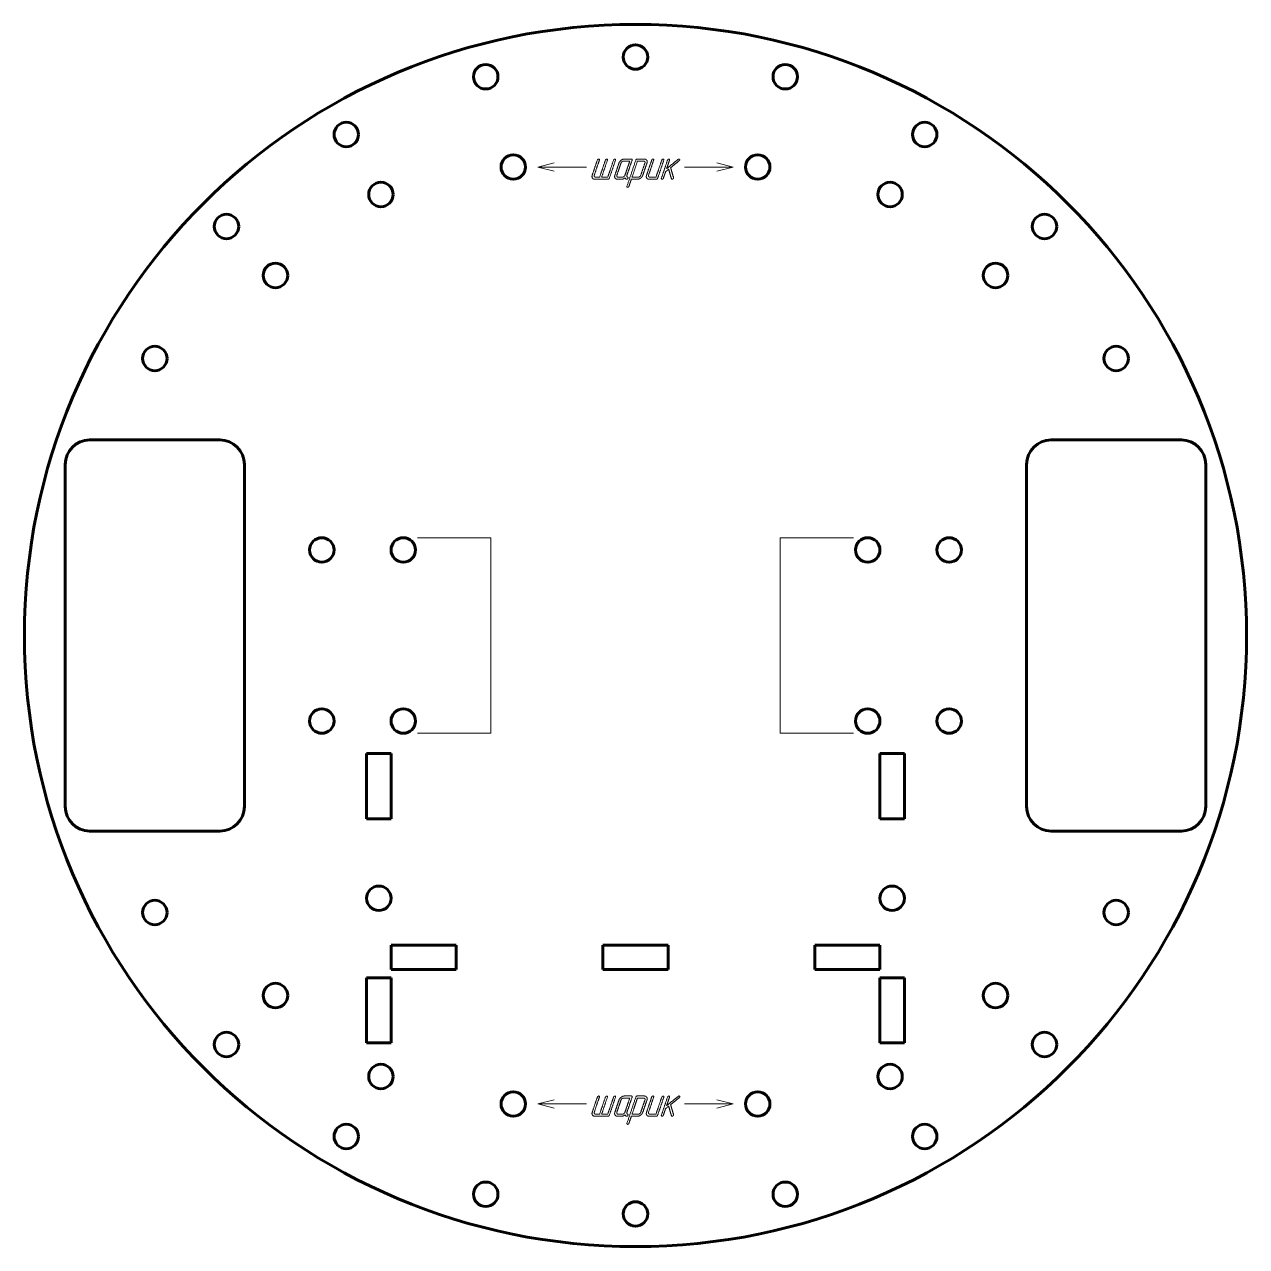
# Model space of a CAD drawing. Header units: millimetres. Extents: x -75 to 75, y -75 to 75.
import ezdxf

# ---------------------------------------------------------------- set-up
doc = ezdxf.new("R2010")
doc.units = ezdxf.units.MM
doc.linetypes.add('K5LT_BASIC', pattern=[0])
doc.linetypes.add('K5LT_THIN', pattern=[0])

# ---------------------------------------------------------------- blocks, each defined once
blk = doc.blocks.new('U0')
at = {"color": 143, "linetype": 'K5LT_BASIC', "lineweight": 60, "true_color": 0x33acca}
for p, q in [((-67, 24), (-51, 24)), ((-70, -21), (-70, 21)), ((-48, 21), (-48, -21)), ((-51, -24), (-67, -24))]:
    blk.add_line(p, q, dxfattribs=at)
for centre, start, end in [((-67, 21), 90, 180), ((-51, 21), 0, 90), ((-67, -21), 180, 270), ((-51, -21), 270, 0)]:
    blk.add_arc(centre, 3, start, end, dxfattribs=at)
blk = doc.blocks.new('U1')
at = {"color": 143, "linetype": 'K5LT_BASIC', "lineweight": 60, "true_color": 0x33acca}
for p, q in [((51, 24), (67, 24)), ((48, -21), (48, 21)), ((70, 21), (70, -21)), ((67, -24), (51, -24))]:
    blk.add_line(p, q, dxfattribs=at)
for centre, start, end in [((51, 21), 90, 180), ((67, 21), 0, 90), ((51, -21), 180, 270), ((67, -21), 270, 0)]:
    blk.add_arc(centre, 3, start, end, dxfattribs=at)
blk = doc.blocks.new('U2')
at = {"color": 7, "linetype": 'K5LT_THIN', "lineweight": 18, "true_color": 0xffffff}
for p, q in [((-10, 58), (-12, 57.5)), ((-10, 57), (-12, 57.5)), ((-6, 57.5), (-12, 57.5)), ((6, 57.5), (12, 57.5)), ((10, 58), (12, 57.5)), ((10, 57), (12, 57.5))]:
    blk.add_line(p, q, dxfattribs=at)
for points, knots in [([(-4.16, 56.25), (-3.78, 56.25), (-3.41, 56.25), (-3.05, 57.3), (-2.69, 58.36), (-2.68, 58.4), (-2.63, 58.44), (-2.58, 58.48), (-2.53, 58.48), (-2.48, 58.48), (-2.45, 58.45), (-2.43, 58.42), (-2.45, 58.36), (-2.83, 57.24), (-3.21, 56.12), (-3.25, 56), (-3.37, 56), (-4.18, 56), (-4.98, 56), (-5.19, 56), (-5.29, 56.14), (-5.38, 56.29), (-5.31, 56.5), (-5, 57.43), (-4.68, 58.36), (-4.67, 58.4), (-4.61, 58.44), (-4.56, 58.48), (-4.51, 58.48), (-4.47, 58.48), (-4.44, 58.45), (-4.41, 58.42), (-4.43, 58.36), (-4.75, 57.43), (-5.06, 56.5), (-5.1, 56.39), (-5.05, 56.32), (-5, 56.25), (-4.9, 56.25), (-4.65, 56.25), (-4.4, 56.25), (-4.05, 57.3), (-3.69, 58.36), (-3.67, 58.4), (-3.62, 58.44), (-3.57, 58.48), (-3.52, 58.48), (-3.48, 58.48), (-3.45, 58.45), (-3.42, 58.42), (-3.44, 58.36), (-3.8, 57.3), (-4.16, 56.25)], [0, 0, 0, 1.057664, 1.057664, 4.219704, 4.219704, 4.369866, 4.369866, 4.528322, 4.528322, 4.645552, 4.645552, 4.782934, 4.782934, 8.130396, 8.130396, 8.448046, 8.448046, 10.737508, 10.737508, 11.235618, 11.235618, 11.755477, 11.755477, 14.544996, 14.544996, 14.695116, 14.695116, 14.853561, 14.853561, 14.970803, 14.970803, 15.108209, 15.108209, 17.898263, 17.898263, 18.158235, 18.158235, 18.407529, 18.407529, 19.112654, 19.112654, 22.274694, 22.274694, 22.424856, 22.424856, 22.583312, 22.583312, 22.700554, 22.700554, 22.83796, 22.83796, 26, 26, 26]), ([(-0.96, 56.24), (-0.89, 56.21), (-0.92, 56.12), (-0.93, 56.07), (-0.98, 56.03), (-1.02, 55.99), (-1.08, 55.99), (-1.1, 56), (-1.12, 56), (-1.17, 56.01), (-1.22, 56.07), (-1.23, 56.08), (-1.28, 56.17), (-1.48, 56), (-1.71, 56), (-1.96, 56), (-2.21, 56), (-2.41, 56), (-2.51, 56.14), (-2.6, 56.29), (-2.53, 56.5), (-2.28, 57.24), (-2.03, 57.98), (-1.96, 58.17), (-1.77, 58.33), (-1.58, 58.48), (-1.36, 58.48), (-0.93, 58.48), (-0.5, 58.48), (-0.37, 58.48), (-0.41, 58.36), (-0.73, 57.43), (-1.05, 56.5), (-1.07, 56.42), (-1.05, 56.34), (-1.04, 56.28), (-0.96, 56.24)], [0, 0, 0, 0.320922, 0.320922, 0.575679, 0.575679, 0.811949, 0.811949, 0.906706, 0.906706, 1.173061, 1.173061, 1.435816, 1.435816, 2.479845, 2.479845, 3.582791, 3.582791, 4.362691, 4.362691, 5.17685, 5.17685, 8.671871, 8.671871, 9.634357, 9.634357, 10.621995, 10.621995, 12.551857, 12.551857, 12.969546, 12.969546, 17.340165, 17.340165, 17.692317, 17.692317, 18, 18, 18]), ([(-1.29, 56.5), (-1, 57.36), (-0.7, 58.23), (-1.08, 58.23), (-1.45, 58.23), (-1.55, 58.23), (-1.65, 58.16), (-1.74, 58.09), (-1.78, 57.98), (-2.03, 57.24), (-2.29, 56.5), (-2.32, 56.39), (-2.27, 56.32), (-2.23, 56.25), (-2.12, 56.25), (-1.87, 56.25), (-1.63, 56.25), (-1.52, 56.25), (-1.43, 56.32), (-1.33, 56.39), (-1.29, 56.5)], [0, 0, 0, 3.116392, 3.116392, 4.380961, 4.380961, 4.749307, 4.749307, 5.128759, 5.128759, 7.799954, 7.799954, 8.111059, 8.111059, 8.409156, 8.409156, 9.252202, 9.252202, 9.620549, 9.620549, 10, 10, 10]), ([(-0.51, 56), (-0.66, 55.56), (-0.8, 55.13), (-0.82, 55.09), (-0.87, 55.05), (-0.93, 55.01), (-0.97, 55.01), (-1.02, 55.01), (-1.04, 55.04), (-1.07, 55.07), (-1.05, 55.13), (-0.5, 56.74), (0.04, 58.36), (0.09, 58.48), (0.21, 58.48), (0.64, 58.48), (1.08, 58.48), (1.28, 58.48), (1.38, 58.34), (1.48, 58.2), (1.41, 57.99), (1.15, 57.24), (0.9, 56.5), (0.83, 56.29), (0.64, 56.14), (0.44, 56), (0.24, 56), (-0.14, 56), (-0.51, 56)], [0, 0, 0, 1.316921, 1.316921, 1.475452, 1.475452, 1.629805, 1.629805, 1.748726, 1.748726, 1.888076, 1.888076, 6.79204, 6.79204, 7.114136, 7.114136, 8.367494, 8.367494, 8.864778, 8.864778, 9.391238, 9.391238, 11.658137, 11.658137, 12.299696, 12.299696, 12.924924, 12.924924, 14, 14, 14]), ([(-0.43, 56.25), (-0.05, 56.25), (0.32, 56.25), (0.42, 56.25), (0.52, 56.32), (0.62, 56.39), (0.65, 56.5), (0.9, 57.24), (1.16, 57.99), (1.19, 58.09), (1.15, 58.16), (1.1, 58.23), (1, 58.23), (0.62, 58.23), (0.25, 58.23), (-0.09, 57.24), (-0.43, 56.25)], [0, 0, 0, 1.002582, 1.002582, 1.289489, 1.289489, 1.591297, 1.591297, 3.705158, 3.705158, 3.947624, 3.947624, 4.180074, 4.180074, 5.182656, 5.182656, 8, 8, 8]), ([(2.72, 56.12), (2.68, 56), (2.55, 56), (2.12, 56), (1.68, 56), (1.47, 56), (1.38, 56.14), (1.28, 56.29), (1.36, 56.5), (1.67, 57.43), (1.99, 58.36), (2, 58.4), (2.05, 58.44), (2.1, 58.48), (2.15, 58.48), (2.2, 58.48), (2.23, 58.45), (2.26, 58.42), (2.24, 58.36), (1.92, 57.43), (1.6, 56.5), (1.57, 56.39), (1.62, 56.32), (1.66, 56.25), (1.77, 56.25), (2.14, 56.25), (2.51, 56.25), (2.87, 57.3), (3.23, 58.36), (3.24, 58.4), (3.29, 58.44), (3.34, 58.48), (3.39, 58.48), (3.44, 58.48), (3.47, 58.45), (3.5, 58.42), (3.48, 58.36), (3.1, 57.24), (2.72, 56.12)], [0, 0, 0, 0.347788, 0.347788, 1.697264, 1.697264, 2.242577, 2.242577, 2.811874, 2.811874, 5.86684, 5.86684, 6.031245, 6.031245, 6.204768, 6.204768, 6.333166, 6.333166, 6.483647, 6.483647, 9.539198, 9.539198, 9.823891, 9.823891, 10.096751, 10.096751, 11.254238, 11.254238, 14.717173, 14.717173, 14.881624, 14.881624, 15.055159, 15.055159, 15.183544, 15.183544, 15.333999, 15.333999, 19, 19, 19]), ([(4.31, 57.42), (4.49, 56.81), (4.67, 56.19), (4.67, 56.16), (4.66, 56.12), (4.65, 56.08), (4.59, 56.03), (4.54, 56), (4.49, 56), (4.46, 56), (4.44, 56.01), (4.42, 56.02), (4.41, 56.06), (4.24, 56.64), (4.07, 57.23), (3.88, 57.08), (3.7, 56.93), (3.56, 56.53), (3.42, 56.12), (3.4, 56.06), (3.36, 56.03), (3.31, 56), (3.26, 56), (3.24, 56), (3.18, 56.03), (3.15, 56.06), (3.18, 56.12), (3.56, 57.24), (3.93, 58.36), (3.95, 58.4), (4, 58.44), (4.05, 58.48), (4.1, 58.48), (4.15, 58.48), (4.17, 58.45), (4.2, 58.42), (4.18, 58.36), (4, 57.83), (3.82, 57.3), (4.53, 57.87), (5.24, 58.44), (5.29, 58.48), (5.34, 58.48), (5.39, 58.48), (5.42, 58.44), (5.44, 58.4), (5.43, 58.35), (5.41, 58.3), (5.36, 58.27), (4.84, 57.85), (4.31, 57.42)], [0, 0, 0, 2.659042, 2.659042, 2.803334, 2.803334, 3.036693, 3.036693, 3.261292, 3.261292, 3.370145, 3.370145, 3.482648, 3.482648, 6.013395, 6.013395, 7.004882, 7.004882, 8.767795, 8.767795, 9.010465, 9.010465, 9.22815, 9.22815, 9.399492, 9.399492, 9.604397, 9.604397, 14.486888, 14.486888, 14.705848, 14.705848, 14.93695, 14.93695, 15.107937, 15.107937, 15.308388, 15.308388, 17.614235, 17.614235, 21.364286, 21.364286, 21.6089, 21.6089, 21.78589, 21.78589, 21.982779, 21.982779, 22.204605, 22.204605, 25, 25, 25])]:
    blk.add_open_spline(points, degree=2, knots=knots, dxfattribs=at)
blk = doc.blocks.new('U3')
at = {"color": 7, "linetype": 'K5LT_THIN', "lineweight": 18, "true_color": 0xffffff}
for p, q in [((-10, -57), (-12, -57.5)), ((-10, -58), (-12, -57.5)), ((-6, -57.5), (-12, -57.5)), ((6, -57.5), (12, -57.5)), ((10, -57), (12, -57.5)), ((10, -58), (12, -57.5))]:
    blk.add_line(p, q, dxfattribs=at)
for points, knots in [([(-4.16, -58.76), (-3.78, -58.76), (-3.41, -58.76), (-3.05, -57.7), (-2.69, -56.65), (-2.68, -56.61), (-2.63, -56.57), (-2.58, -56.52), (-2.53, -56.52), (-2.48, -56.52), (-2.45, -56.56), (-2.43, -56.59), (-2.45, -56.65), (-2.83, -57.76), (-3.21, -58.88), (-3.25, -59), (-3.37, -59), (-4.18, -59), (-4.98, -59), (-5.19, -59), (-5.29, -58.86), (-5.38, -58.72), (-5.31, -58.51), (-5, -57.58), (-4.68, -56.65), (-4.67, -56.61), (-4.61, -56.57), (-4.56, -56.52), (-4.51, -56.52), (-4.47, -56.52), (-4.44, -56.56), (-4.41, -56.59), (-4.43, -56.65), (-4.75, -57.58), (-5.06, -58.51), (-5.1, -58.61), (-5.05, -58.68), (-5, -58.76), (-4.9, -58.76), (-4.65, -58.76), (-4.4, -58.76), (-4.05, -57.7), (-3.69, -56.65), (-3.67, -56.61), (-3.62, -56.57), (-3.57, -56.52), (-3.52, -56.52), (-3.48, -56.52), (-3.45, -56.56), (-3.42, -56.59), (-3.44, -56.65), (-3.8, -57.7), (-4.16, -58.76)], [0, 0, 0, 1.057664, 1.057664, 4.219704, 4.219704, 4.369866, 4.369866, 4.528322, 4.528322, 4.645552, 4.645552, 4.782934, 4.782934, 8.130396, 8.130396, 8.448046, 8.448046, 10.737508, 10.737508, 11.235618, 11.235618, 11.755477, 11.755477, 14.544996, 14.544996, 14.695116, 14.695116, 14.853561, 14.853561, 14.970803, 14.970803, 15.108209, 15.108209, 17.898263, 17.898263, 18.158235, 18.158235, 18.407529, 18.407529, 19.112654, 19.112654, 22.274694, 22.274694, 22.424856, 22.424856, 22.583312, 22.583312, 22.700554, 22.700554, 22.83796, 22.83796, 26, 26, 26]), ([(-0.96, -58.77), (-0.89, -58.8), (-0.92, -58.88), (-0.93, -58.94), (-0.98, -58.97), (-1.02, -59.01), (-1.08, -59.01), (-1.1, -59.01), (-1.12, -59), (-1.17, -58.99), (-1.22, -58.93), (-1.23, -58.92), (-1.28, -58.84), (-1.48, -59), (-1.71, -59), (-1.96, -59), (-2.21, -59), (-2.41, -59), (-2.51, -58.86), (-2.6, -58.72), (-2.53, -58.51), (-2.28, -57.76), (-2.03, -57.02), (-1.96, -56.83), (-1.77, -56.68), (-1.58, -56.52), (-1.36, -56.52), (-0.93, -56.52), (-0.5, -56.52), (-0.37, -56.52), (-0.41, -56.65), (-0.73, -57.58), (-1.05, -58.51), (-1.07, -58.58), (-1.05, -58.66), (-1.04, -58.72), (-0.96, -58.77)], [0, 0, 0, 0.320922, 0.320922, 0.575679, 0.575679, 0.811949, 0.811949, 0.906706, 0.906706, 1.173061, 1.173061, 1.435816, 1.435816, 2.479845, 2.479845, 3.582791, 3.582791, 4.362691, 4.362691, 5.17685, 5.17685, 8.671871, 8.671871, 9.634357, 9.634357, 10.621995, 10.621995, 12.551857, 12.551857, 12.969546, 12.969546, 17.340165, 17.340165, 17.692317, 17.692317, 18, 18, 18]), ([(-1.29, -58.51), (-1, -57.64), (-0.7, -56.77), (-1.08, -56.77), (-1.45, -56.77), (-1.55, -56.77), (-1.65, -56.84), (-1.74, -56.91), (-1.78, -57.02), (-2.03, -57.76), (-2.29, -58.51), (-2.32, -58.61), (-2.27, -58.68), (-2.23, -58.76), (-2.12, -58.76), (-1.87, -58.76), (-1.63, -58.76), (-1.52, -58.76), (-1.43, -58.68), (-1.33, -58.61), (-1.29, -58.51)], [0, 0, 0, 3.116392, 3.116392, 4.380961, 4.380961, 4.749307, 4.749307, 5.128759, 5.128759, 7.799954, 7.799954, 8.111059, 8.111059, 8.409156, 8.409156, 9.252202, 9.252202, 9.620549, 9.620549, 10, 10, 10]), ([(-0.51, -59.01), (-0.66, -59.44), (-0.8, -59.87), (-0.82, -59.92), (-0.87, -59.96), (-0.93, -60), (-0.97, -60), (-1.02, -60), (-1.04, -59.96), (-1.07, -59.93), (-1.05, -59.87), (-0.5, -58.26), (0.04, -56.65), (0.09, -56.52), (0.21, -56.52), (0.64, -56.52), (1.08, -56.52), (1.28, -56.52), (1.38, -56.67), (1.48, -56.81), (1.41, -57.02), (1.15, -57.76), (0.9, -58.51), (0.83, -58.71), (0.64, -58.86), (0.44, -59.01), (0.24, -59.01), (-0.14, -59.01), (-0.51, -59.01)], [0, 0, 0, 1.316921, 1.316921, 1.475452, 1.475452, 1.629805, 1.629805, 1.748726, 1.748726, 1.888076, 1.888076, 6.79204, 6.79204, 7.114136, 7.114136, 8.367494, 8.367494, 8.864778, 8.864778, 9.391238, 9.391238, 11.658137, 11.658137, 12.299696, 12.299696, 12.924924, 12.924924, 14, 14, 14]), ([(-0.43, -58.76), (-0.05, -58.76), (0.32, -58.76), (0.42, -58.76), (0.52, -58.68), (0.62, -58.61), (0.65, -58.51), (0.9, -57.76), (1.16, -57.02), (1.19, -56.91), (1.15, -56.84), (1.1, -56.77), (1, -56.77), (0.62, -56.77), (0.25, -56.77), (-0.09, -57.76), (-0.43, -58.76)], [0, 0, 0, 1.002582, 1.002582, 1.289489, 1.289489, 1.591297, 1.591297, 3.705158, 3.705158, 3.947624, 3.947624, 4.180074, 4.180074, 5.182656, 5.182656, 8, 8, 8]), ([(2.72, -58.88), (2.68, -59), (2.55, -59), (2.12, -59), (1.68, -59), (1.47, -59), (1.38, -58.86), (1.28, -58.72), (1.36, -58.51), (1.67, -57.58), (1.99, -56.65), (2, -56.61), (2.05, -56.57), (2.1, -56.52), (2.15, -56.52), (2.2, -56.52), (2.23, -56.56), (2.26, -56.59), (2.24, -56.65), (1.92, -57.58), (1.6, -58.51), (1.57, -58.61), (1.62, -58.68), (1.66, -58.76), (1.77, -58.76), (2.14, -58.76), (2.51, -58.76), (2.87, -57.7), (3.23, -56.65), (3.24, -56.61), (3.29, -56.57), (3.34, -56.52), (3.39, -56.52), (3.44, -56.52), (3.47, -56.56), (3.5, -56.59), (3.48, -56.65), (3.1, -57.76), (2.72, -58.88)], [0, 0, 0, 0.347788, 0.347788, 1.697264, 1.697264, 2.242577, 2.242577, 2.811874, 2.811874, 5.86684, 5.86684, 6.031245, 6.031245, 6.204768, 6.204768, 6.333166, 6.333166, 6.483647, 6.483647, 9.539198, 9.539198, 9.823891, 9.823891, 10.096751, 10.096751, 11.254238, 11.254238, 14.717173, 14.717173, 14.881624, 14.881624, 15.055159, 15.055159, 15.183544, 15.183544, 15.333999, 15.333999, 19, 19, 19]), ([(4.31, -57.58), (4.49, -58.2), (4.67, -58.81), (4.67, -58.85), (4.66, -58.88), (4.65, -58.93), (4.59, -58.97), (4.54, -59), (4.49, -59), (4.46, -59), (4.44, -58.99), (4.42, -58.98), (4.41, -58.95), (4.24, -58.36), (4.07, -57.77), (3.88, -57.92), (3.7, -58.07), (3.56, -58.48), (3.42, -58.88), (3.4, -58.94), (3.36, -58.97), (3.31, -59), (3.26, -59), (3.24, -59), (3.18, -58.97), (3.15, -58.94), (3.18, -58.88), (3.56, -57.76), (3.93, -56.65), (3.95, -56.61), (4, -56.57), (4.05, -56.52), (4.1, -56.52), (4.15, -56.52), (4.17, -56.56), (4.2, -56.59), (4.18, -56.65), (4, -57.17), (3.82, -57.7), (4.53, -57.13), (5.24, -56.57), (5.29, -56.52), (5.34, -56.52), (5.39, -56.52), (5.42, -56.56), (5.44, -56.6), (5.43, -56.65), (5.41, -56.7), (5.36, -56.74), (4.84, -57.16), (4.31, -57.58)], [0, 0, 0, 2.659042, 2.659042, 2.803334, 2.803334, 3.036693, 3.036693, 3.261292, 3.261292, 3.370145, 3.370145, 3.482648, 3.482648, 6.013395, 6.013395, 7.004882, 7.004882, 8.767795, 8.767795, 9.010465, 9.010465, 9.22815, 9.22815, 9.399492, 9.399492, 9.604397, 9.604397, 14.486888, 14.486888, 14.705848, 14.705848, 14.93695, 14.93695, 15.107937, 15.107937, 15.308388, 15.308388, 17.614235, 17.614235, 21.364286, 21.364286, 21.6089, 21.6089, 21.78589, 21.78589, 21.982779, 21.982779, 22.204605, 22.204605, 25, 25, 25])]:
    blk.add_open_spline(points, degree=2, knots=knots, dxfattribs=at)
blk = doc.blocks.new('U4')
at = {"color": 143, "linetype": 'K5LT_BASIC', "lineweight": 60, "true_color": 0x33acca}
for p, q in [((-22, -38), (-30, -38)), ((-30, -38), (-30, -41)), ((-22, -41), (-22, -38)), ((-30, -41), (-22, -41))]:
    blk.add_line(p, q, dxfattribs=at)
blk = doc.blocks.new('U5')
at = {"color": 143, "linetype": 'K5LT_BASIC', "lineweight": 60, "true_color": 0x33acca}
for p, q in [((22, -41), (22, -38)), ((22, -38), (30, -38)), ((30, -38), (30, -41)), ((30, -41), (22, -41))]:
    blk.add_line(p, q, dxfattribs=at)
blk = doc.blocks.new('U6')
at = {"color": 143, "linetype": 'K5LT_BASIC', "lineweight": 60, "true_color": 0x33acca}
for p, q in [((4, -38), (-4, -38)), ((-4, -38), (-4, -41)), ((4, -41), (4, -38)), ((-4, -41), (4, -41))]:
    blk.add_line(p, q, dxfattribs=at)
blk = doc.blocks.new('U7')
at = {"color": 143, "linetype": 'K5LT_BASIC', "lineweight": 60, "true_color": 0x33acca}
for p, q in [((-33, -14.5), (-30, -14.5)), ((-33, -22.5), (-33, -14.5)), ((-30, -14.5), (-30, -22.5)), ((-30, -22.5), (-33, -22.5))]:
    blk.add_line(p, q, dxfattribs=at)
blk = doc.blocks.new('U8')
at = {"color": 143, "linetype": 'K5LT_BASIC', "lineweight": 60, "true_color": 0x33acca}
for p, q in [((30, -14.5), (33, -14.5)), ((30, -22.5), (30, -14.5)), ((33, -14.5), (33, -22.5)), ((33, -22.5), (30, -22.5))]:
    blk.add_line(p, q, dxfattribs=at)
blk = doc.blocks.new('U9')
at = {"color": 143, "linetype": 'K5LT_BASIC', "lineweight": 60, "true_color": 0x33acca}
for p, q in [((-33, -42), (-30, -42)), ((-33, -50), (-33, -42)), ((-30, -42), (-30, -50)), ((-30, -50), (-33, -50))]:
    blk.add_line(p, q, dxfattribs=at)
blk = doc.blocks.new('U10')
at = {"color": 143, "linetype": 'K5LT_BASIC', "lineweight": 60, "true_color": 0x33acca}
for p, q in [((30, -42), (33, -42)), ((30, -50), (30, -42)), ((33, -42), (33, -50)), ((33, -50), (30, -50))]:
    blk.add_line(p, q, dxfattribs=at)

msp = doc.modelspace()

# ---------------------------------------------------------------- linework, layer by layer
at = {"color": 7, "linetype": 'K5LT_THIN', "lineweight": 18, "true_color": 0xffffff}
for p, q in [((-26.75, 12), (-17.75, 12)), ((-17.75, 12), (-17.75, -12)), ((26.75, 12), (17.75, 12)), ((17.75, 12), (17.75, -12)), ((-17.75, -12), (-26.75, -12)), ((17.75, -12), (26.75, -12))]:
    msp.add_line(p, q, dxfattribs=at)
at = {"color": 143, "linetype": 'K5LT_BASIC', "lineweight": 60, "true_color": 0x33acca}
for centre, radius in [((0, 0), 75), ((0, 71), 1.5), ((-18.38, 68.58), 1.5), ((18.38, 68.58), 1.5), ((-35.5, 61.49), 1.5), ((35.5, 61.49), 1.5), ((-15, 57.5), 1.5), ((15, 57.5), 1.5), ((-31.25, 54.13), 1.5), ((31.25, 54.13), 1.5), ((-50.2, 50.2), 1.5), ((50.2, 50.2), 1.5), ((-44.19, 44.19), 1.5), ((44.19, 44.19), 1.5), ((-59, 34), 1.5), ((59, 34), 1.5), ((-38.5, 10.5), 1.5), ((-28.5, 10.5), 1.5), ((28.5, 10.5), 1.5), ((38.5, 10.5), 1.5), ((-38.5, -10.5), 1.5), ((-28.5, -10.5), 1.5), ((28.5, -10.5), 1.5), ((38.5, -10.5), 1.5), ((-31.5, -32.25), 1.5), ((31.5, -32.25), 1.5), ((-59, -34), 1.5), ((59, -34), 1.5), ((-44.19, -44.19), 1.5), ((44.19, -44.19), 1.5), ((-50.2, -50.2), 1.5), ((50.2, -50.2), 1.5), ((-31.25, -54.13), 1.5), ((31.25, -54.13), 1.5), ((-15, -57.5), 1.5), ((15, -57.5), 1.5), ((-35.5, -61.49), 1.5), ((35.5, -61.49), 1.5), ((-18.38, -68.58), 1.5), ((18.38, -68.58), 1.5), ((0, -71), 1.5)]:
    msp.add_circle(centre, radius, dxfattribs=at)

# ---------------------------------------------------------------- block references
for name in ['U2', 'U0', 'U1', 'U7', 'U8', 'U4', 'U6', 'U5', 'U9', 'U10', 'U3']:
    msp.add_blockref(name, (0, 0))

doc.saveas('drawing.dxf')
